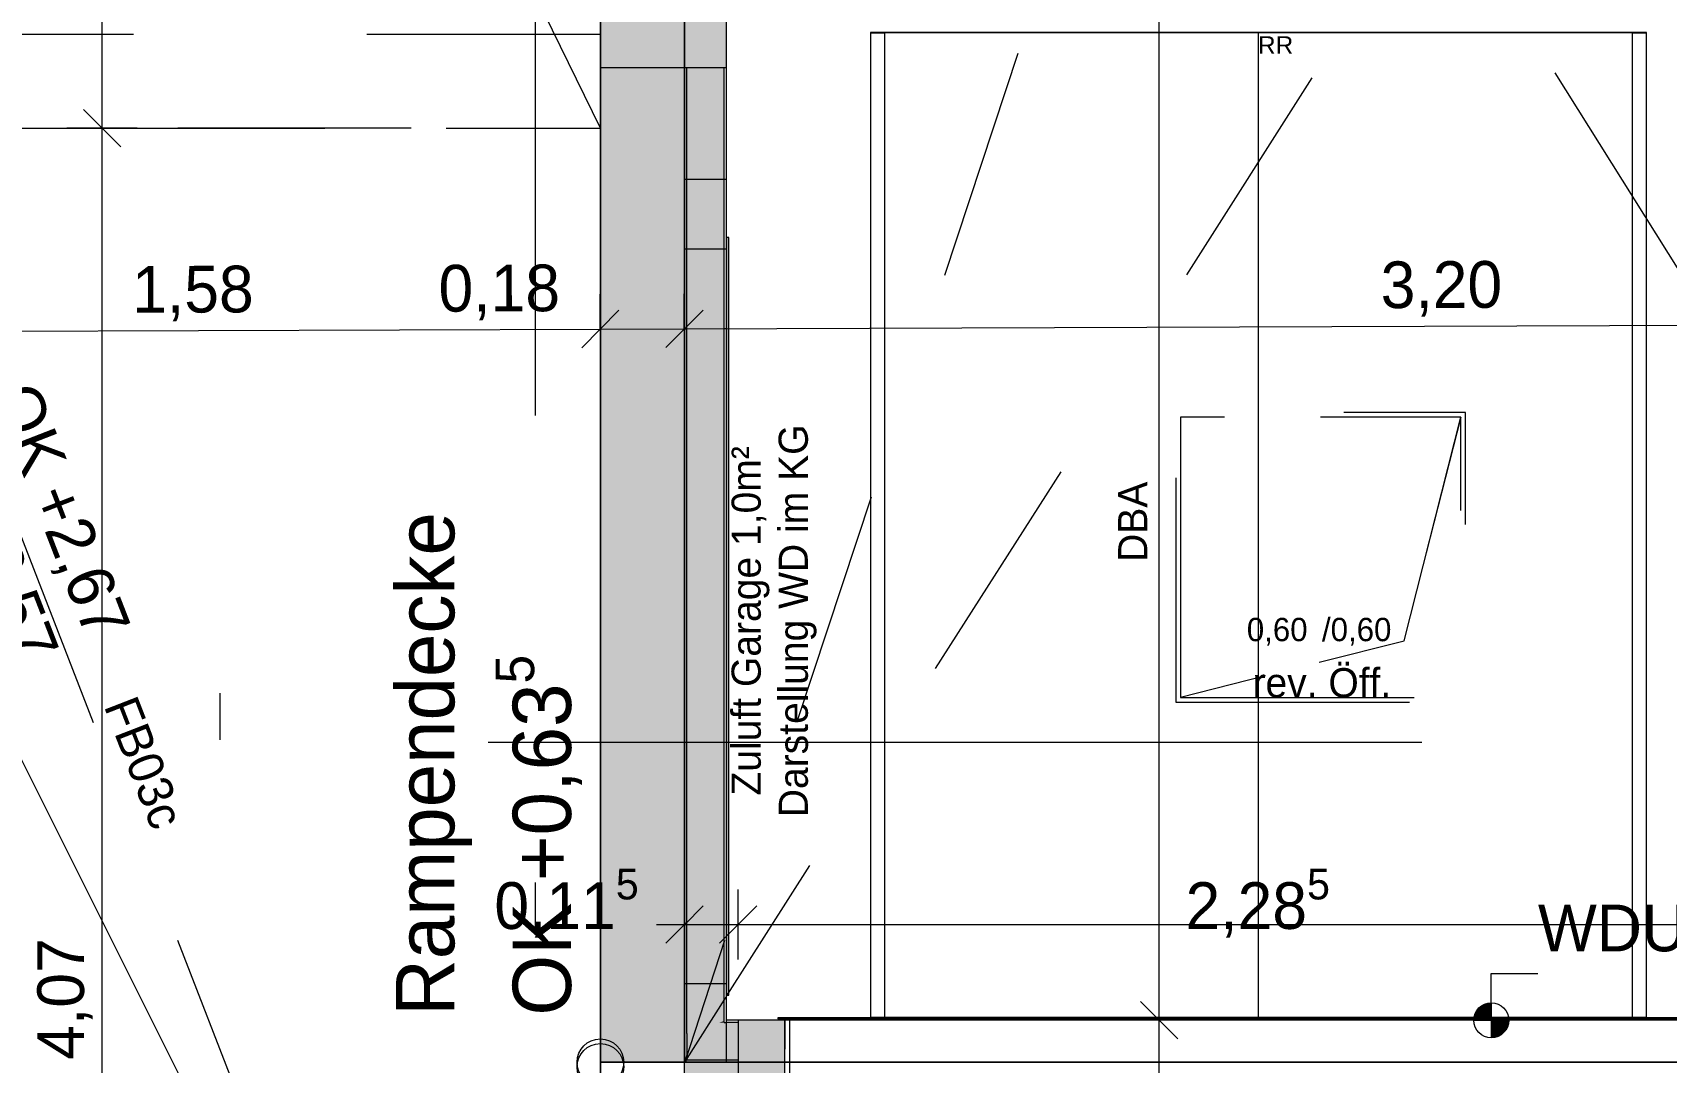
# Model space of a CAD drawing. Header units: metres. Extents: x -3.9 to 83, y -38 to 6.2.
# Drawn here: x 13.924 to 17.423, y -12.685 to -10.481 of the extents above; entities that cross this region are included whole.
import ezdxf

# ---------------------------------------------------------------- set-up
doc = ezdxf.new("R2010")
doc.units = ezdxf.units.M
doc.header["$MEASUREMENT"] = 0
for name, pattern in [('Achse', [0.004, 0.002, -0.001, 0, -0.001]), ('Schnittlinie', [0.006, 0.003, -0.0015, 0, -0.0015]), ('Untersicht', [0.001, 0.0005, -0.0005]), ('Untersicht 1_1', [0.075, 0.025, -0.05]), ('Wipeout_Contour', [1, 0, -1])]:
    doc.linetypes.add(name, pattern=pattern)
for name, color, linetype in [('0._EG PP_2_000 Achsraster', 7, 'Continuous'), ('0._EG PP_2_110 Wand Aussen', 7, 'Continuous'), ('0._EG PP_2_210 Decke', 7, 'Continuous'), ('0._EG PP_2_220 Bodenaufbau', 7, 'Continuous'), ('0._EG PP_2_230 Decke abgehaengt', 7, 'Continuous'), ('0._EG PP_2_240 Unterdämmung', 7, 'Continuous'), ('0._EG PP_2_270 Deckendurchbruchsymbol', 7, 'Continuous'), ('0._EG PP_2_420 Rampe', 7, 'Continuous'), ('0._EG PP_2_520 Fixeinbauten', 7, 'Continuous'), ('0._EG PP_2_611 Entwässerung', 7, 'Continuous'), ('0._EG PP_2_851 Marker Schnitt', 7, 'Continuous'), ('0._EG PP_2_915 Allgemein Beschriftung.x', 7, 'Continuous'), ('0._EG PP_2_950 Polierplan Bemaßung', 7, 'Continuous'), ('0._EG PP_2_970 Brandschutz', 7, 'Continuous')]:
    doc.layers.add(name, color=color, linetype=linetype)
doc.styles.add('ERSTELLTER_STIL_2', font='')
doc.styles.add('ERSTELLTER_STIL_6', font='arial.ttf')
doc.styles.get('ERSTELLTER_STIL_2').set_extended_font_data('Eurostile')

msp = doc.modelspace()

# ---------------------------------------------------------------- hatches: boundary and pattern name
at = {"layer": '0._EG PP_2_240 Unterdämmung', "linetype": 'Continuous', "lineweight": 13, "true_color": 0xff6400}
msp.add_hatch(color=30, dxfattribs=at).paths.add_polyline_path([(15.435, -12.865), (15.535, -12.865), (15.535, -12.595), (15.435, -12.595)])
at = {"layer": '0._EG PP_2_950 Polierplan Bemaßung', "linetype": 'Continuous', "lineweight": 13, "true_color": 0xff6400}
for points in [[(17.0483, -12.595), (17.0483, -12.5575), (17.034, -12.5604), (17.0218, -12.5685), (17.0137, -12.5806), (17.0108, -12.595)], [(17.0483, -12.595), (17.0483, -12.6325), (17.0627, -12.6296), (17.0749, -12.6215), (17.083, -12.6094), (17.0858, -12.595)]]:
    msp.add_hatch(color=30, dxfattribs=at).paths.add_polyline_path(points)

# ---------------------------------------------------------------- linework, layer by layer
at = {"layer": '0._EG PP_2_000 Achsraster', "color": 5, "linetype": 'Achse', "lineweight": 0, "ltscale": 1000}
msp.add_line((15, 3), (15, -36), dxfattribs=at)
at = {"layer": '0._EG PP_2_110 Wand Aussen', "color": 16, "linetype": 'Continuous', "lineweight": 13, "ltscale": 1000, "true_color": 0x7e0000, "flags": 128}
for points in [[(15.14, -7.655), (15.14, -10.555)], [(17.719, -12.685), (15.435, -12.685)]]:
    msp.add_lwpolyline(points, dxfattribs=at)
at = {"layer": '0._EG PP_2_110 Wand Aussen', "color": 7, "linetype": 'Continuous', "lineweight": 18, "ltscale": 1000, "flags": 128}
for points in [[(15.14, -10.555), (15.14, -12.685)], [(15.14, -12.685), (15.14, -12.865)], [(15.435, -12.685), (15.435, -12.865)]]:
    msp.add_lwpolyline(points, dxfattribs=at)
at = {"layer": '0._EG PP_2_210 Decke', "color": 7, "linetype": 'Continuous', "lineweight": 13, "ltscale": 1000, "true_color": 0xf4f4f4, "flags": 128}
msp.add_lwpolyline([(0.1444, -3.915), (0.1845, -14.87), (15.32, -14.87), (15.32, -6.225), (10.905, -6.225), (10.905, -6.065), (8.925, -6.065), (8.925, -4.045), (8.745, -4.045), (8.745, -3.915), (5.625, -3.915), (0.8144, -3.915)], close=True, dxfattribs=at)
at = {"layer": '0._EG PP_2_220 Bodenaufbau', "color": 7, "linetype": 'Continuous', "lineweight": 13, "ltscale": 1000, "true_color": 0xf4f4f4, "flags": 128}
msp.add_lwpolyline([(6.835, -8.775), (8.54, -8.775), (8.54, -7.555), (8.34, -7.555), (8.34, -7.435), (12.805, -7.435), (12.805, -8.775), (13.56, -8.775), (13.56, -14.755), (15.14, -14.755), (15.14, -3.11), (13.385, -3.11), (13.385, -6.225), (10.905, -6.225), (10.905, -6.045), (8.975, -6.045), (8.975, -6.225), (6.835, -6.225)], close=True, dxfattribs=at)
at = {"layer": '0._EG PP_2_230 Decke abgehaengt', "color": 8, "linetype": 'Untersicht', "lineweight": 13, "ltscale": 1000}
msp.add_line((12.96, -6.225), (15.14, -10.685), dxfattribs=at)
at = {"layer": '0._EG PP_2_230 Decke abgehaengt', "color": 8, "linetype": 'Untersicht', "lineweight": 13, "ltscale": 1000, "flags": 128}
for points in [[(12.96, -8.775), (13.81, -8.775), (13.81, -10.685), (15.14, -10.685), (15.14, -6.125), (13.635, -6.125), (13.635, -6.225), (12.96, -6.225)], [(13.56, -14.7), (15.14, -14.7), (15.14, -10.685), (13.56, -10.685)], [(16.3729, -11.9138), (16.9929, -11.9138), (16.9929, -11.2938), (16.3729, -11.2938)], [(16.3829, -11.9038), (16.9829, -11.9038), (16.9829, -11.3038), (16.3829, -11.3038)]]:
    msp.add_lwpolyline(points, close=True, dxfattribs=at)
for points in [[(15.14, -10.485), (13.81, -10.485)], [(15.14, -10.51), (15.14, -10.485)], [(15.14, -10.535), (15.14, -10.51)], [(15.14, -10.585), (15.14, -10.535)], [(15.14, -10.685), (15.14, -10.585)], [(13.81, -10.685), (15.14, -10.685)]]:
    msp.add_lwpolyline(points, dxfattribs=at)
at = {"layer": '0._EG PP_2_240 Unterdämmung', "color": 30, "linetype": 'Untersicht', "lineweight": 13, "ltscale": 1000, "true_color": 0xff6400, "flags": 128}
for points in [[(15.435, -12.865), (15.535, -12.865), (15.535, -12.595), (15.435, -12.595)], [(15.535, -12.865), (17.619, -12.865), (17.619, -12.595), (15.535, -12.595)]]:
    msp.add_lwpolyline(points, close=True, dxfattribs=at)
at = {"layer": '0._EG PP_2_240 Unterdämmung', "color": 16, "linetype": 'Continuous', "lineweight": 13, "ltscale": 1000, "true_color": 0x7e0000, "flags": 128}
for points in [[(17.719, -12.595), (15.435, -12.595)], [(15.435, -12.685), (17.719, -12.685)]]:
    msp.add_lwpolyline(points, dxfattribs=at)
at = {"layer": '0._EG PP_2_240 Unterdämmung', "color": 7, "linetype": 'Continuous', "lineweight": 13, "ltscale": 1000, "flags": 128}
for points in [[(15.435, -12.595), (15.435, -12.6)], [(15.435, -12.6), (15.435, -12.68)], [(15.435, -12.68), (15.435, -12.685)]]:
    msp.add_lwpolyline(points, dxfattribs=at)
at = {"layer": '0._EG PP_2_270 Deckendurchbruchsymbol', "color": 7, "linetype": 'Untersicht', "lineweight": 13, "ltscale": 1000, "flags": 128}
for points in [[(16.8617, -11.7826), (16.9829, -11.3038), (16.3829, -11.3038), (16.3829, -11.9038)], [(16.3829, -11.9038), (16.9829, -11.9038), (16.9829, -11.3038), (16.8617, -11.7826)]]:
    msp.add_lwpolyline(points, close=True, dxfattribs=at)
at = {"layer": '0._EG PP_2_420 Rampe', "color": 8, "linetype": 'Continuous', "lineweight": 13, "ltscale": 1000, "flags": 128}
msp.add_lwpolyline([(14.4762, -20.4274), (15.14, -17.3627), (15.14, -12.685)], dxfattribs=at)
at = {"layer": '0._EG PP_2_520 Fixeinbauten', "color": 7, "linetype": 'Continuous', "lineweight": 13, "ltscale": 1000, "flags": 128}
for points in [[(17.634, -12.592), (17.634, -12.59), (15.52, -12.59), (15.52, -12.592)], [(15.545, -13.065), (17.609, -13.065), (17.609, -12.592), (15.545, -12.592)]]:
    msp.add_lwpolyline(points, close=True, dxfattribs=at)
at = {"layer": '0._EG PP_2_851 Marker Schnitt', "color": 7, "linetype": 'Schnittlinie', "lineweight": 13, "ltscale": 1000}
msp.add_line((14.325, 4.805), (14.325, -35.645), dxfattribs=at)
at = {"layer": '0._EG PP_2_950 Polierplan Bemaßung', "color": 6, "linetype": 'Continuous', "lineweight": 13, "ltscale": 1000, "true_color": 0xfb02fe}
for p, q in [((16.3372, -12.595), (16.3372, -3.11)), ((14.0725, -10.685), (14.0725, -8.775)), ((14.0325, -10.645), (14.1125, -10.725)), ((14.1475, -10.685), (13.9975, -10.685)), ((14.0725, -14.755), (14.0725, -10.685)), ((16.2972, -12.555), (16.3772, -12.635)), ((16.4122, -12.595), (16.2622, -12.595)), ((16.3372, -13.065), (16.3372, -12.595))]:
    msp.add_line(p, q, dxfattribs=at)
at = {"layer": '0._EG PP_2_950 Polierplan Bemaßung', "color": 8, "linetype": 'Untersicht', "lineweight": 13, "ltscale": 1000}
msp.add_line((15.14, -10.685), (12.96, -6.225), dxfattribs=at)
at = {"layer": '0._EG PP_2_950 Polierplan Bemaßung', "color": 30, "linetype": 'Untersicht', "lineweight": 13, "ltscale": 1000, "true_color": 0xff6400}
msp.add_line((15.14, -14.755), (13.56, -10.685), dxfattribs=at)
at = {"layer": '0._EG PP_2_950 Polierplan Bemaßung', "color": 76, "linetype": 'Continuous', "lineweight": 13, "ltscale": 1000, "true_color": 0x3f7f02}
for p, q in [((15.1403, -11.1903), (15.1398, -11.0403)), ((15.1799, -11.0751), (15.1002, -11.1554)), ((13.5601, -11.1211), (15.14, -11.1153)), ((15.435, -12.4647), (15.435, -12.3147)), ((15.435, -12.3897), (17.719, -12.3897))]:
    msp.add_line(p, q, dxfattribs=at)
at = {"layer": '0._EG PP_2_950 Polierplan Bemaßung', "color": 30, "linetype": 'Continuous', "lineweight": 13, "ltscale": 1000, "true_color": 0xff6400}
for p, q in [((17.0483, -12.595), (17.0483, -12.495)), ((17.0483, -12.495), (17.1483, -12.495)), ((17.0483, -12.5575), (17.0483, -12.6325)), ((17.0108, -12.595), (17.0858, -12.595))]:
    msp.add_line(p, q, dxfattribs=at)
at = {"layer": '0._EG PP_2_950 Polierplan Bemaßung', "color": 7, "linetype": 'Continuous', "lineweight": 13, "ltscale": 1000}
for p, q in [((15.14, -12.785), (15.14, -12.585)), ((15.14, -12.595), (15.14, -12.795))]:
    msp.add_line(p, q, dxfattribs=at)
at = {"layer": '0._EG PP_2_950 Polierplan Bemaßung', "color": 30, "linetype": 'Continuous', "lineweight": 13, "ltscale": 1000, "true_color": 0xff6400}
msp.add_circle((17.0483, -12.595), 0.0375, dxfattribs=at)
at = {"layer": '0._EG PP_2_950 Polierplan Bemaßung', "color": 7, "linetype": 'Continuous', "lineweight": 13, "ltscale": 1000}
for centre in [(15.14, -12.685), (15.14, -12.695)]:
    msp.add_circle(centre, 0.05, dxfattribs=at)
at = {"layer": '0._EG PP_2_970 Brandschutz', "color": 8, "linetype": 'Untersicht 1_1', "lineweight": 13, "ltscale": 1000}
for p, q in [((15.719, -10.4803), (15.719, -12.5903)), ((17.351, -10.4813), (15.749, -10.4813)), ((16.55, -12.5903), (16.55, -10.4803)), ((17.381, -12.5903), (17.381, -10.4803)), ((17.351, -12.5893), (15.749, -12.5893))]:
    msp.add_line(p, q, dxfattribs=at)
at = {"layer": '0._EG PP_2_970 Brandschutz', "color": 8, "linetype": 'Untersicht 1_1', "lineweight": 13, "ltscale": 1000, "flags": 128}
msp.add_lwpolyline([(15.749, -12.5893), (15.719, -12.5893), (15.719, -12.5903), (17.381, -12.5903), (17.381, -12.5893), (17.351, -12.5893), (17.351, -10.4813), (17.381, -10.4813), (17.381, -10.4803), (15.719, -10.4803), (15.719, -10.4813), (15.749, -10.4813)], close=True, dxfattribs=at)

# ---------------------------------------------------------------- texts
at = {"layer": '0._EG PP_2_270 Deckendurchbruchsymbol', "color": 1, "linetype": 'Continuous', "lineweight": 0, "insert": (16.6826, -11.7981), "char_height": 0.05, "attachment_point": 8, "style": 'ERSTELLTER_STIL_2'}
msp.add_mtext('\\A1;{\\pqc;\\pt0;\\fEurostile|b0|i0|c0|p0;\\W1.000000; 0,60\\fEurostile|b0|i0|c0|p0;\\W1.000000;\\A1{\\H.66x;\\S^  ;}\\fEurostile|b0|i0|c0|p0;\\W1.000000; /0,60\\fEurostile|b0|i0|c0|p0;\\W1.000000;\\A1{\\H.66x;\\S^  ;}\\fEurostile|b0|i0|c0|p0;\\W1.000000;\\fEurostile|b0|i0|c0|p0;\\W1.000000;\\A1{\\H.66x;\\S^  ;}}', dxfattribs=at)
at = {"layer": '0._EG PP_2_611 Entwässerung', "color": 171, "linetype": 'Continuous', "lineweight": 13, "true_color": 0x6c6cff, "insert": (16.5486, -10.4884), "char_height": 0.0375, "attachment_point": 1, "style": 'ERSTELLTER_STIL_6'}
msp.add_mtext('\\A1;{\\pql;\\fHelvetica|b0|i0|c0|p0;\\W1.000000;RR}', dxfattribs=at)
at = {"layer": '0._EG PP_2_915 Allgemein Beschriftung.x', "color": 16, "linetype": 'Continuous', "lineweight": 13, "true_color": 0x7e0000, "insert": (16.3115, -11.6138), "char_height": 0.0625, "attachment_point": 7, "rotation": 90, "style": 'ERSTELLTER_STIL_2'}
msp.add_mtext('\\A1;{\\pql;\\fEurostile|b0|i0|c0|p0;\\W1.000000;DBA}', dxfattribs=at)
at = {"layer": '0._EG PP_2_915 Allgemein Beschriftung.x', "color": 30, "linetype": 'Continuous', "lineweight": 13, "true_color": 0xff6400, "insert": (14.0747, -11.9223), "char_height": 0.075, "attachment_point": 7, "rotation": 291.2165, "style": 'ERSTELLTER_STIL_2'}
msp.add_mtext('\\A1;{\\pql;\\fEurostile|b0|i0|c0|p0;\\W1.000000;FB03c}', dxfattribs=at)
at = {"layer": '0._EG PP_2_950 Polierplan Bemaßung', "color": 76, "linetype": 'Continuous', "lineweight": 13, "true_color": 0x3f7f02, "char_height": 0.1, "width": 0.306373, "attachment_point": 7, "rotation": 0.2101, "style": 'ERSTELLTER_STIL_2'}
for s, insert in [('\\A1;{\\pql;\\fEurostile|b0|i0|c0|p0;\\W1.000000;1,58}', (14.1374, -11.099)), ('\\A1;{\\pql;\\fEurostile|b0|i0|c0|p0;\\W1.000000;0,18}', (14.7936, -11.0966)), ('\\A1;{\\pql;\\fEurostile|b0|i0|c0|p0;\\W1.000000;3,20}', (16.8117, -11.0892))]:
    msp.add_mtext(s, dxfattribs=dict(at, insert=insert))
at = {"layer": '0._EG PP_2_950 Polierplan Bemaßung', "color": 30, "linetype": 'Continuous', "lineweight": 13, "true_color": 0xff6400, "insert": (13.7943, -11.2731), "char_height": 0.1, "attachment_point": 4, "rotation": 291.2165, "line_spacing_factor": 0.968161, "style": 'ERSTELLTER_STIL_2'}
msp.add_mtext('\\A1;{\\pql;\\fEurostile|b0|i0|c0|p0;\\W1.000000;OK \\fEurostile|b0|i0|c0|p0;\\W1.000000;+\\fEurostile|b0|i0|c0|p0;\\W1.000000;2,67\\fEurostile|b0|i0|c0|p0;\\W1.000000;\\A1{\\H.66x;\\S^  ;}\\fEurostile|b0|i0|c0|p0;\\W1.000000;\\fEurostile|b0|i0|c0|p0;\\W1.000000;\\P\\pql;\\fEurostile|b0|i0|c0|p0;\\W1.000000;UK \\fEurostile|b0|i0|c0|p0;\\W1.000000;+\\fEurostile|b0|i0|c0|p0;\\W1.000000;2,57\\fEurostile|b0|i0|c0|p0;\\W1.000000;\\A1{\\H.66x;\\S^  ;}\\fEurostile|b0|i0|c0|p0;\\W1.000000;\\fEurostile|b0|i0|c0|p0;\\W1.000000;}', dxfattribs=at)
at = {"layer": '0._EG PP_2_950 Polierplan Bemaßung', "color": 7, "linetype": 'Continuous', "lineweight": 13, "insert": (14.865, -12.585), "char_height": 0.125, "width": 1.102021, "attachment_point": 7, "rotation": 90, "style": 'ERSTELLTER_STIL_2'}
msp.add_mtext('\\A1;{\\pql;\\fEurostile|b0|i0|c0|p0;\\W1.000000;Rampendecke}', dxfattribs=at)
at = {"layer": '0._EG PP_2_950 Polierplan Bemaßung', "color": 7, "linetype": 'Continuous', "lineweight": 13, "insert": (15.1137, -12.585), "char_height": 0.125, "attachment_point": 7, "rotation": 90, "style": 'ERSTELLTER_STIL_2'}
msp.add_mtext('\\A1;{\\pql;\\fEurostile|b0|i0|c0|p0;\\W1.000000;OK +0,63\\fEurostile|b0|i0|c0|p0;\\W1.000000;\\A1{\\H.66x;\\S5^  ;}}', dxfattribs=at)
at = {"layer": '0._EG PP_2_950 Polierplan Bemaßung', "color": 7, "linetype": 'Continuous', "lineweight": 13, "insert": (16.537, -11.9045), "char_height": 0.0625, "attachment_point": 7, "style": 'ERSTELLTER_STIL_2'}
msp.add_mtext('\\A1;{\\pql;\\fEurostile|b0|i0|c0|p0;\\W1.000000;rev. Öff.}', dxfattribs=at)
at = {"layer": '0._EG PP_2_950 Polierplan Bemaßung', "color": 76, "linetype": 'Continuous', "lineweight": 13, "true_color": 0x3f7f02, "char_height": 0.1, "attachment_point": 7, "style": 'ERSTELLTER_STIL_2'}
for s, insert in [('\\A1;{\\pql;\\fEurostile|b0|i0|c0|p0;\\W1.000000;0,11\\fEurostile|b0|i0|c0|p0;\\W1.000000;\\A1{\\H.66x;\\S5^  ;}}', (14.9129, -12.4287)), ('\\A1;{\\pql;\\fEurostile|b0|i0|c0|p0;\\W1.000000;2,28\\fEurostile|b0|i0|c0|p0;\\W1.000000;\\A1{\\H.66x;\\S5^  ;}}', (16.3935, -12.4287))]:
    msp.add_mtext(s, dxfattribs=dict(at, insert=insert))
at = {"layer": '0._EG PP_2_950 Polierplan Bemaßung', "color": 30, "linetype": 'Continuous', "lineweight": 13, "true_color": 0xff6400, "insert": (17.1483, -12.466), "char_height": 0.1, "attachment_point": 7, "style": 'ERSTELLTER_STIL_2'}
msp.add_mtext('\\A1;{\\pql;\\fEurostile|b0|i0|c0|p0;\\W1.000000;WD\\fEurostile|b0|i0|c0|p0;\\W1.000000;UK \\fEurostile|b0|i0|c0|p0;\\W1.000000;0,33}', dxfattribs=at)
at = {"layer": '0._EG PP_2_950 Polierplan Bemaßung', "color": 6, "linetype": 'Continuous', "lineweight": 13, "true_color": 0xfb02fe, "insert": (14.0525, -12.6797), "char_height": 0.1, "width": 0.306373, "attachment_point": 7, "rotation": 90, "style": 'ERSTELLTER_STIL_2'}
msp.add_mtext('\\A1;{\\pql;\\fEurostile|b0|i0|c0|p0;\\W1.000000;4,07}', dxfattribs=at)

# ---------------------------------------------------------------- wipeouts: each hides what was drawn before it
at = {"color": 254, "linetype": 'Wipeout_Contour', "lineweight": 0, "ltscale": 71.587741}
msp.add_wipeout([(15.41, -12.685), (15.41, -3.11), (15.405, -3.11), (15.405, -12.685)], dxfattribs=at).dxf.layer = '0._EG PP_2_110 Wand Aussen'

# ---------------------------------------------------------------- next in the draw order: wipeouts: each hides what was drawn before it
at = {"color": 254, "linetype": 'Wipeout_Contour', "lineweight": 0, "ltscale": 71.291661}
msp.add_wipeout([(15.32, -3.11), (15.32, -12.685), (15.325, -12.685), (15.325, -3.11)], dxfattribs=at).dxf.layer = '0._EG PP_2_110 Wand Aussen'

# ---------------------------------------------------------------- next in the draw order: wipeouts: each hides what was drawn before it
at = {"color": 254, "linetype": 'Wipeout_Contour', "lineweight": 0, "ltscale": 71.441081}
msp.add_wipeout([(15.405, -12.685), (15.405, -3.11), (15.325, -3.11), (15.325, -12.685)], dxfattribs=at).dxf.layer = '0._EG PP_2_110 Wand Aussen'

# ---------------------------------------------------------------- next in the draw order: hatches: boundary and pattern name
at = {"layer": '0._EG PP_2_110 Wand Aussen', "linetype": 'Continuous', "lineweight": 13, "true_color": 0x3f7f02}
for points in [[(15.14, -12.685), (15.32, -12.625), (15.32, -10.555), (15.14, -10.555)], [(15.155, -12.68), (15.32, -12.68), (15.32, -12.625)], [(15.14, -12.685), (15.32, -12.685), (15.32, -12.68), (15.155, -12.68)], [(15.32, -12.685), (15.32, -12.865), (15.435, -12.865), (15.435, -12.685)]]:
    msp.add_hatch(color=76, dxfattribs=at).paths.add_polyline_path(points)
at = {"layer": '0._EG PP_2_110 Wand Aussen', "linetype": 'Continuous', "lineweight": 0, "true_color": 0x373737}
for points in [[(15.32, -12.625), (15.325, -12.6233), (15.325, -10.555), (15.32, -10.555)], [(15.32, -12.625), (15.32, -12.68), (15.325, -12.68), (15.325, -12.6233)], [(15.32, -12.68), (15.32, -12.685), (15.325, -12.685), (15.325, -12.68)]]:
    msp.add_hatch(color=250, dxfattribs=at).paths.add_polyline_path(points)
at = {"layer": '0._EG PP_2_110 Wand Aussen', "linetype": 'Continuous', "lineweight": 13, "true_color": 0xff6400}
for points in [[(15.325, -12.6), (15.395, -12.6), (15.405, -12.5967), (15.405, -10.555), (15.325, -10.555)], [(15.395, -12.6), (15.405, -12.6), (15.405, -12.5967)], [(15.325, -12.6233), (15.325, -12.68), (15.405, -12.68), (15.405, -12.6), (15.395, -12.6)], [(15.325, -12.6233), (15.395, -12.6), (15.325, -12.6)]]:
    msp.add_hatch(color=30, dxfattribs=at).paths.add_polyline_path(points)
at = {"layer": '0._EG PP_2_240 Unterdämmung', "linetype": 'Continuous', "lineweight": 13, "true_color": 0xff6400}
for points in [[(15.41, -10.555), (15.41, -10.455), (15.14, -10.455), (15.14, -10.555)], [(15.405, -12.6), (15.405, -12.68), (15.435, -12.68), (15.435, -12.6)]]:
    msp.add_hatch(color=30, dxfattribs=at).paths.add_polyline_path(points)
at = {"layer": '0._EG PP_2_240 Unterdämmung', "linetype": 'Continuous', "lineweight": 0, "true_color": 0x373737}
msp.add_hatch(color=250, dxfattribs=at).paths.add_polyline_path([(15.325, -12.68), (15.325, -12.685), (15.435, -12.685), (15.435, -12.68)])

# ---------------------------------------------------------------- next in the draw order: linework, layer by layer
at = {"layer": '0._EG PP_2_000 Achsraster', "color": 5, "linetype": 'Achse', "lineweight": 0, "ltscale": 1000}
msp.add_line((-1.5, -12), (21, -12), dxfattribs=at)
at = {"layer": '0._EG PP_2_110 Wand Aussen', "color": 7, "linetype": 'Continuous', "lineweight": 18, "ltscale": 1000}
msp.add_line((15.32, -12.625), (15.32, -10.555), dxfattribs=at)
at = {"layer": '0._EG PP_2_110 Wand Aussen', "color": 7, "linetype": 'Continuous', "lineweight": 13, "ltscale": 1000}
for p, q in [((15.325, -12.6233), (15.325, -10.555)), ((15.405, -12.5967), (15.405, -10.555))]:
    msp.add_line(p, q, dxfattribs=at)
at = {"layer": '0._EG PP_2_110 Wand Aussen', "color": 7, "linetype": 'Continuous', "lineweight": 18, "ltscale": 1000, "flags": 128}
for points in [[(15.32, -4.505), (15.32, -10.795)], [(15.41, -10.795), (15.41, -4.505)], [(15.14, -10.555), (15.32, -10.555)], [(15.32, -10.795), (15.32, -12.685)], [(15.41, -12.685), (15.41, -10.795)], [(15.435, -12.685), (15.14, -12.685)], [(15.32, -12.685), (15.325, -12.685), (15.405, -12.685), (15.41, -12.685)]]:
    msp.add_lwpolyline(points, dxfattribs=at)
at = {"layer": '0._EG PP_2_110 Wand Aussen', "color": 16, "linetype": 'Continuous', "lineweight": 13, "ltscale": 1000, "true_color": 0x7e0000, "flags": 128}
msp.add_lwpolyline([(15.41, -10.555), (15.41, -7.655)], dxfattribs=at)
at = {"layer": '0._EG PP_2_110 Wand Aussen', "color": 7, "linetype": 'Continuous', "lineweight": 13, "ltscale": 1000, "flags": 128}
for points in [[(15.32, -10.555), (15.325, -10.555)], [(15.325, -10.555), (15.405, -10.555)], [(15.405, -10.555), (15.41, -10.555)], [(15.41, -12.595), (15.41, -10.555)]]:
    msp.add_lwpolyline(points, dxfattribs=at)
at = {"layer": '0._EG PP_2_110 Wand Aussen', "color": 16, "linetype": 'Untersicht', "lineweight": 13, "ltscale": 1000, "true_color": 0x7e0000, "flags": 128}
msp.add_lwpolyline([(15.41, -10.795), (15.405, -10.795), (15.325, -10.795), (15.32, -10.795)], dxfattribs=at)
at = {"layer": '0._EG PP_2_230 Decke abgehaengt', "color": 8, "linetype": 'Untersicht', "lineweight": 13, "ltscale": 1000}
msp.add_line((15.32, -12.685), (18.5305, -7.655), dxfattribs=at)
at = {"layer": '0._EG PP_2_230 Decke abgehaengt', "color": 8, "linetype": 'Untersicht', "lineweight": 13, "ltscale": 1000, "flags": 128}
msp.add_lwpolyline([(15.32, -8.693), (15.32, -12.685), (18.5127, -12.685), (18.526, -8.693)], close=True, dxfattribs=at)
msp.add_lwpolyline([(15.32, -8.693), (15.32, -12.685), (18.5127, -12.685), (18.526, -8.693)], close=True, dxfattribs=at)
at = {"layer": '0._EG PP_2_240 Unterdämmung', "color": 7, "linetype": 'Continuous', "lineweight": 13, "ltscale": 1000}
for p, q in [((15.405, -12.6), (15.405, -12.5967)), ((15.325, -12.6233), (15.325, -12.68)), ((15.405, -12.6), (15.41, -12.6)), ((15.405, -12.6), (15.41, -12.6)), ((15.435, -12.6), (15.41, -12.6)), ((15.325, -12.68), (15.405, -12.68)), ((15.325, -12.68), (15.405, -12.68)), ((15.405, -12.68), (15.435, -12.68))]:
    msp.add_line(p, q, dxfattribs=at)
at = {"layer": '0._EG PP_2_240 Unterdämmung', "color": 7, "linetype": 'Continuous', "lineweight": 18, "ltscale": 1000}
for p, q in [((15.32, -12.625), (15.32, -12.68)), ((15.32, -12.68), (15.32, -12.685))]:
    msp.add_line(p, q, dxfattribs=at)
at = {"layer": '0._EG PP_2_240 Unterdämmung', "color": 30, "linetype": 'Untersicht', "lineweight": 13, "ltscale": 1000, "true_color": 0xff6400, "flags": 128}
for points in [[(15.32, -2.93), (15.32, -12.685), (18.5127, -12.685), (18.5453, -2.93)], [(15.41, -10.555), (15.41, -10.455), (15.14, -10.455), (15.14, -10.555)]]:
    msp.add_lwpolyline(points, close=True, dxfattribs=at)
at = {"layer": '0._EG PP_2_240 Unterdämmung', "color": 7, "linetype": 'Continuous', "lineweight": 13, "ltscale": 1000, "flags": 128}
for points in [[(15.435, -12.595), (15.41, -12.595)], [(15.32, -12.685), (15.325, -12.685)]]:
    msp.add_lwpolyline(points, dxfattribs=at)
at = {"layer": '0._EG PP_2_240 Unterdämmung', "color": 7, "linetype": 'Continuous', "lineweight": 18, "ltscale": 1000, "flags": 128}
for points in [[(15.14, -12.685), (15.32, -12.685)], [(15.325, -12.685), (15.435, -12.685)]]:
    msp.add_lwpolyline(points, dxfattribs=at)
at = {"layer": '0._EG PP_2_420 Rampe', "color": 7, "linetype": 'Continuous', "lineweight": 13, "ltscale": 1000, "flags": 128}
msp.add_lwpolyline([(15.1396, -18.215), (15.32, -17.3819), (15.32, -6.2773)], dxfattribs=at)
at = {"layer": '0._EG PP_2_420 Rampe', "color": 8, "linetype": 'Continuous', "lineweight": 13, "ltscale": 1000, "flags": 128}
msp.add_lwpolyline([(15.14, -12.685), (18.5127, -12.685)], dxfattribs=at)
at = {"layer": '0._EG PP_2_520 Fixeinbauten', "color": 7, "linetype": 'Continuous', "lineweight": 13, "ltscale": 1000, "flags": 128}
for points in [[(15.41, -12.516), (15.41, -10.944), (15.32, -10.944), (15.32, -12.516)], [(15.41, -12.541), (15.415, -12.541), (15.415, -10.919), (15.41, -10.919)]]:
    msp.add_lwpolyline(points, close=True, dxfattribs=at)
at = {"layer": '0._EG PP_2_950 Polierplan Bemaßung', "color": 30, "linetype": 'Untersicht', "lineweight": 13, "ltscale": 1000, "true_color": 0xff6400}
msp.add_line((18.5453, -2.93), (15.32, -12.685), dxfattribs=at)
at = {"layer": '0._EG PP_2_950 Polierplan Bemaßung', "color": 76, "linetype": 'Continuous', "lineweight": 13, "ltscale": 1000, "true_color": 0x3f7f02}
for p, q in [((10.905, -6.065), (15.32, -14.87)), ((15.3203, -11.1896), (15.3198, -11.0396)), ((15.3599, -11.0745), (15.2802, -11.1548)), ((15.14, -11.1153), (15.3201, -11.1146)), ((15.3201, -11.1146), (18.5181, -11.1029)), ((15.32, -12.4647), (15.32, -12.3147)), ((15.36, -12.3497), (15.28, -12.4297)), ((15.475, -12.3497), (15.395, -12.4297)), ((15.26, -12.3897), (15.32, -12.3897)), ((15.32, -12.3897), (15.435, -12.3897))]:
    msp.add_line(p, q, dxfattribs=at)
at = {"layer": '0._EG PP_2_950 Polierplan Bemaßung', "color": 8, "linetype": 'Untersicht', "lineweight": 13, "ltscale": 1000}
msp.add_line((18.5127, -12.685), (15.32, -7.59), dxfattribs=at)

# ---------------------------------------------------------------- next in the draw order: texts
at = {"layer": '0._EG PP_2_915 Allgemein Beschriftung.x', "color": 16, "linetype": 'Continuous', "lineweight": 13, "true_color": 0x7e0000, "insert": (15.4211, -11.74), "char_height": 0.0625, "attachment_point": 2, "rotation": 90, "line_spacing_factor": 0.968043, "style": 'ERSTELLTER_STIL_2'}
msp.add_mtext('\\A1;{\\pqc;\\fEurostile|b0|i0|c0|p0;\\W1.000000;Zuluft Garage 1,0m²\\P\\pqc;\\fEurostile|b0|i0|c0|p0;\\W1.000000;Darstellung WD im KG}', dxfattribs=at)

doc.saveas('drawing.dxf')
